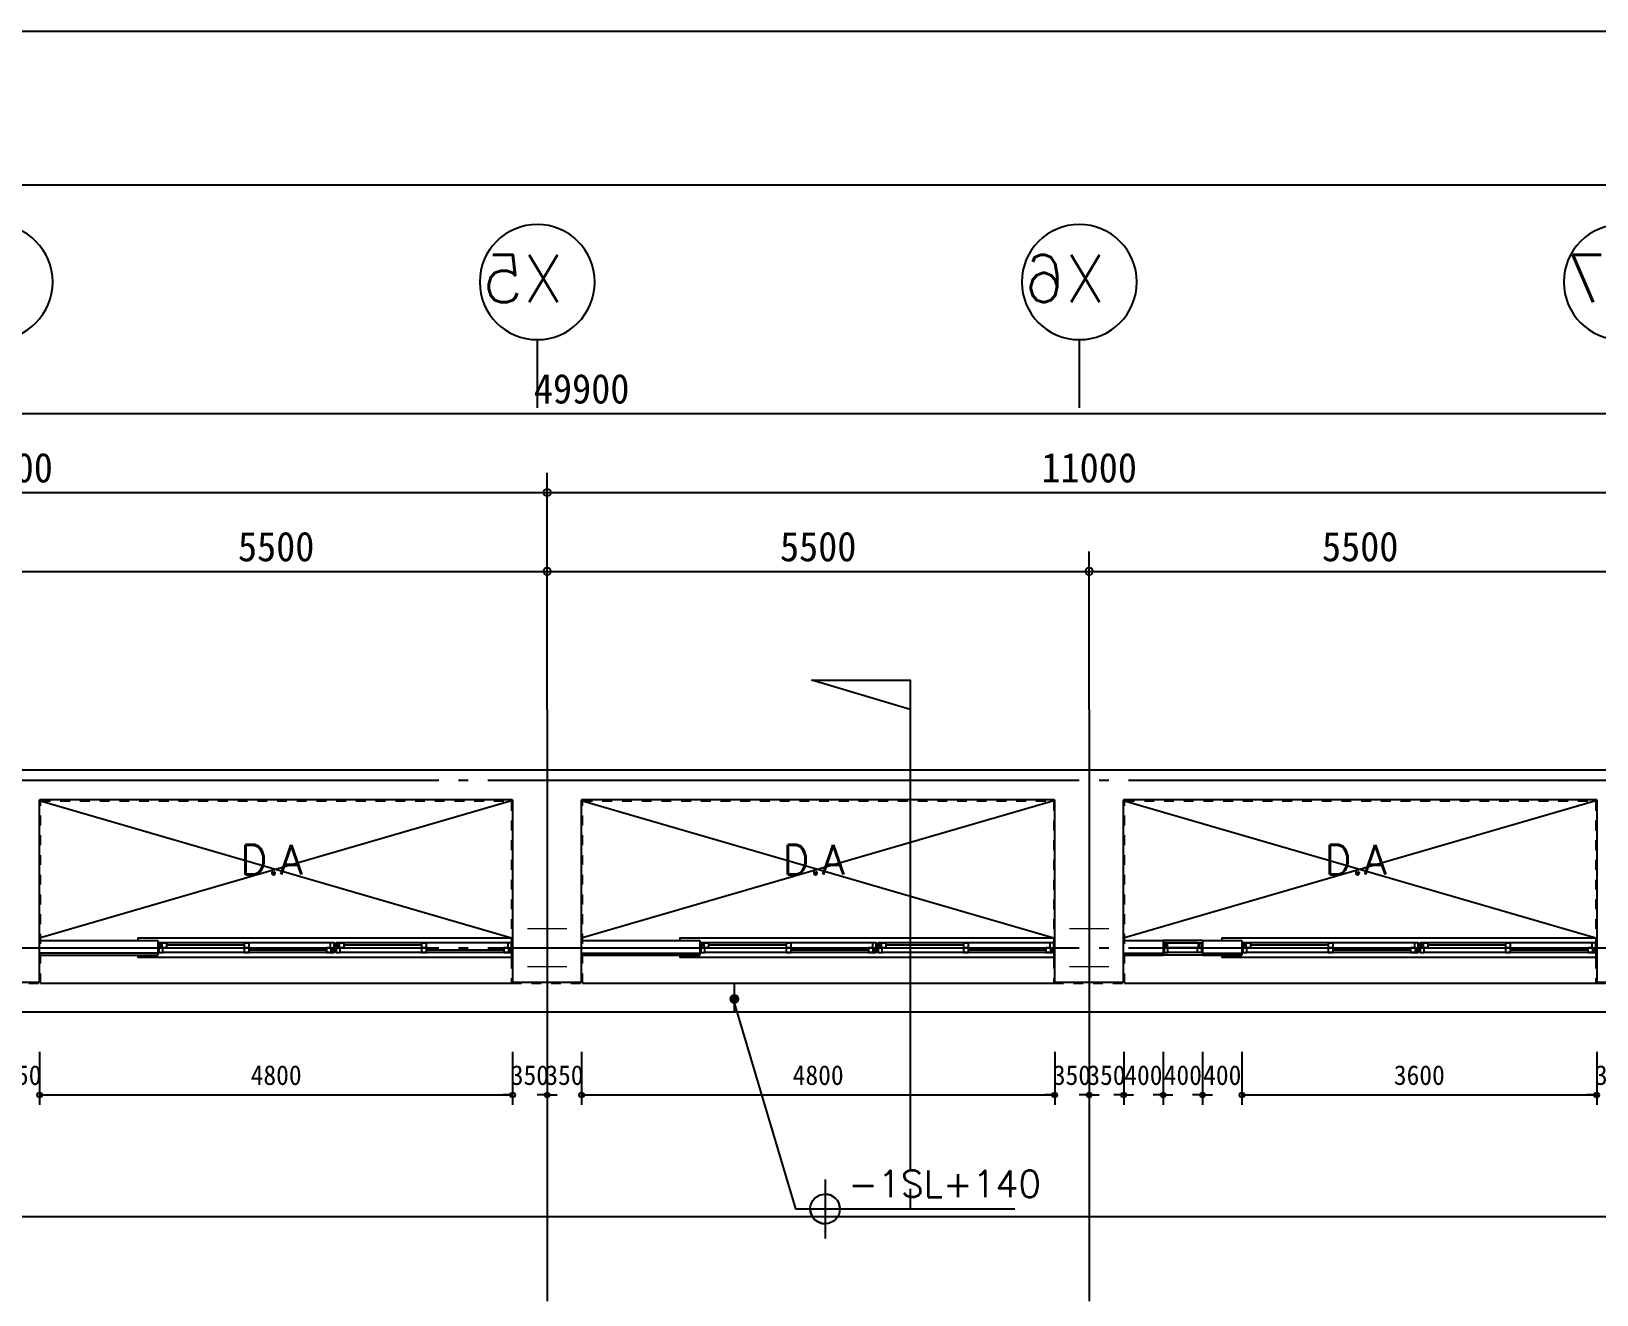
# Model space of a CAD drawing. Extents: x 0 to 81639, y 0 to 58722.
# Drawn here: x 31314 to 47198, y 45910 to 58722 of the extents above; entities that cross this region are included whole.
import ezdxf
from ezdxf.enums import TextEntityAlignment as Align

# ---------------------------------------------------------------- set-up
doc = ezdxf.new("R2010")
doc.units = 0
doc.header["$LTSCALE"] = 100
doc.linetypes.add('CENTER', pattern=[65, 60, -2, 1, -2])
doc.linetypes.add('HIDDEN', pattern=[2, 1, -1])
doc.layers.get('0').update_dxf_attribs({"linetype": 'CONTINUOUS'})
doc.layers.get('DEFPOINTS').update_dxf_attribs({"linetype": 'CONTINUOUS'})
for name, color, linetype in [('9', 9, 'CONTINUOUS'), ('COL6', 3, 'CONTINUOUS'), ('COL7', 3, 'CONTINUOUS'), ('DW', 4, 'CONTINUOUS'), ('ELE', 7, 'CONTINUOUS'), ('F', 7, 'CONTINUOUS'), ('FIN', 5, 'CONTINUOUS'), ('FOR', 4, 'CONTINUOUS'), ('HAT', 5, 'CONTINUOUS'), ('RXBLWL', 3, 'CONTINUOUS'), ('RXCEN', 10, 'CENTER'), ('RXDIM', 7, 'CONTINUOUS'), ('RXLEADER', 7, 'CONTINUOUS'), ('RXSYMBOL', 7, 'CONTINUOUS'), ('STAIR', 3, 'CONTINUOUS'), ('TEXT', 7, 'CONTINUOUS'), ('WINDOW', 7, 'CONTINUOUS'), ('WS', 2, 'CONTINUOUS')]:
    doc.layers.add(name, color=color, linetype=linetype)
doc.styles.add('SHB', font='simple', dxfattribs={"bigfont": 'KORbox'})
doc.styles.add('SIM', font='simple', dxfattribs={"bigfont": 'KORsimple'})
doc.styles.get("Standard").update_dxf_attribs({"font": 'DotumChe.ttf'})
doc.dimstyles.get("Standard").update_dxf_attribs({"dimscale": 100, "dimtxt": 2, "dimasz": 1, "dimexe": 1, "dimexo": 1, "dimgap": 1, "dimtad": 1, "dimdec": 0, "dimdsep": 46, "dimtxsty": 'Standard', "dimblk": 'SMALL', "dimcen": 0, "dimclrd": 256, "dimclre": 256, "dimclrt": 256, "dimadec": 0, "dimazin": 0, "dimtfac": 1, "dimtdec": 0, "dimtix": 1, "dimtofl": 0, "dimtmove": 0, "dimatfit": 0, "dimfxl": 0, "dimtolj": 1, "dimtzin": 0, "dimarcsym": 0})
doc.dimstyles.new('WDIM', dxfattribs={"dimscale": 100, "dimtxt": 3, "dimasz": 1.5, "dimexe": 2, "dimexo": 0, "dimgap": 1, "dimtad": 1, "dimdec": 0, "dimdsep": 46, "dimtxsty": 'Standard', "dimblk": 'SMALL', "dimcen": 0, "dimclrd": 256, "dimclre": 256, "dimclrt": 256, "dimadec": 0, "dimazin": 0, "dimtfac": 1, "dimtdec": 0, "dimtix": 1, "dimtofl": 0, "dimtmove": 0, "dimatfit": 0, "dimfxl": 0, "dimtolj": 1, "dimtzin": 0, "dimarcsym": 0})

# ---------------------------------------------------------------- blocks, each defined once
blk = doc.blocks.new('_Small')
at = {"color": 0, "linetype": 'ByBlock', "lineweight": -2}
blk.add_circle((0, 0), 0.25, dxfattribs=at)
blk = doc.blocks.new('*D5')
at = {"layer": 'DEFPOINTS', "color": 0, "linetype": 'Continuous'}
for p in [(61848, 54845), (11948, 51845), (61848, 51845)]:
    blk.add_point(p, dxfattribs=at)
at = {"layer": 'RXDIM', "linetype": 'Continuous', "lineweight": -2}
for p, q in [((11948, 51845), (11948, 55045)), ((61848, 51845), (61848, 55045)), ((11948, 54845), (61848, 54845))]:
    blk.add_line(p, q, dxfattribs=at)
at = {"layer": 'RXDIM', "linetype": 'Continuous', "lineweight": -2, "xscale": 150, "yscale": 150, "zscale": 150, "rotation": 180}
blk.add_blockref('_Small', (11948, 54845), dxfattribs=at)
at = {"layer": 'RXDIM', "linetype": 'Continuous', "lineweight": -2, "xscale": 150, "yscale": 150, "zscale": 150}
blk.add_blockref('_Small', (61848, 54845), dxfattribs=at)
at = {"layer": 'RXDIM', "linetype": 'Continuous', "insert": (36898, 55095), "char_height": 300, "attachment_point": 5}
blk.add_mtext('\\A1;49900', dxfattribs=at)
blk = doc.blocks.new('*D9')
at = {"layer": 'DEFPOINTS', "color": 0, "linetype": 'Continuous'}
for p in [(47548, 53245), (42048, 51845), (47548, 51845)]:
    blk.add_point(p, dxfattribs=at)
at = {"layer": 'RXDIM', "linetype": 'Continuous', "lineweight": -2}
for p, q in [((42048, 51845), (42048, 53445)), ((47548, 51845), (47548, 53445)), ((42048, 53245), (47548, 53245))]:
    blk.add_line(p, q, dxfattribs=at)
at = {"layer": 'RXDIM', "linetype": 'Continuous', "lineweight": -2, "xscale": 150, "yscale": 150, "zscale": 150, "rotation": 180}
blk.add_blockref('_Small', (42048, 53245), dxfattribs=at)
at = {"layer": 'RXDIM', "linetype": 'Continuous', "lineweight": -2, "xscale": 150, "yscale": 150, "zscale": 150}
blk.add_blockref('_Small', (47548, 53245), dxfattribs=at)
at = {"layer": 'RXDIM', "linetype": 'Continuous', "insert": (44798, 53495), "char_height": 300, "attachment_point": 5}
blk.add_mtext('\\A1;5500', dxfattribs=at)
blk = doc.blocks.new('*D10')
at = {"layer": 'DEFPOINTS', "color": 0, "linetype": 'Continuous'}
for p in [(47548, 54045), (36548, 51845), (47548, 51845)]:
    blk.add_point(p, dxfattribs=at)
at = {"layer": 'RXDIM', "linetype": 'Continuous', "lineweight": -2}
for p, q in [((36548, 51845), (36548, 54245)), ((47548, 51845), (47548, 54245)), ((36548, 54045), (47548, 54045))]:
    blk.add_line(p, q, dxfattribs=at)
at = {"layer": 'RXDIM', "linetype": 'Continuous', "lineweight": -2, "xscale": 150, "yscale": 150, "zscale": 150, "rotation": 180}
blk.add_blockref('_Small', (36548, 54045), dxfattribs=at)
at = {"layer": 'RXDIM', "linetype": 'Continuous', "lineweight": -2, "xscale": 150, "yscale": 150, "zscale": 150}
blk.add_blockref('_Small', (47548, 54045), dxfattribs=at)
at = {"layer": 'RXDIM', "linetype": 'Continuous', "insert": (42048, 54295), "char_height": 300, "attachment_point": 5}
blk.add_mtext('\\A1;11000', dxfattribs=at)
blk = doc.blocks.new('*D12')
at = {"layer": 'DEFPOINTS', "color": 0, "linetype": 'Continuous'}
for p in [(47198, 48473), (47548, 48473), (47548, 47935)]:
    blk.add_point(p, dxfattribs=at)
at = {"layer": 'RXDIM', "linetype": 'Continuous', "lineweight": -2}
for p, q in [((47198, 48373), (47198, 47835)), ((47548, 48373), (47548, 47835)), ((47198, 47935), (47098, 47935)), ((47548, 47935), (47648, 47935))]:
    blk.add_line(p, q, dxfattribs=at)
at = {"layer": 'RXDIM', "linetype": 'Continuous', "lineweight": -2, "xscale": 100, "yscale": 100, "zscale": 100}
blk.add_blockref('_Small', (47198, 47935), dxfattribs=at)
at = {"layer": 'RXDIM', "linetype": 'Continuous', "lineweight": -2, "xscale": 100, "yscale": 100, "zscale": 100, "rotation": 180}
blk.add_blockref('_Small', (47548, 47935), dxfattribs=at)
at = {"layer": 'RXDIM', "linetype": 'Continuous', "insert": (47373, 48135), "char_height": 200, "attachment_point": 5}
blk.add_mtext('\\A1;350', dxfattribs=at)
blk = doc.blocks.new('*D64')
at = {"layer": 'DEFPOINTS', "color": 0, "linetype": 'Continuous'}
for p in [(36548, 48473), (36898, 48473), (36898, 47935)]:
    blk.add_point(p, dxfattribs=at)
at = {"layer": 'RXDIM', "linetype": 'Continuous', "lineweight": -2}
for p, q in [((36548, 48373), (36548, 47835)), ((36898, 48373), (36898, 47835)), ((36548, 47935), (36448, 47935)), ((36898, 47935), (36998, 47935))]:
    blk.add_line(p, q, dxfattribs=at)
at = {"layer": 'RXDIM', "linetype": 'Continuous', "lineweight": -2, "xscale": 100, "yscale": 100, "zscale": 100}
blk.add_blockref('_Small', (36548, 47935), dxfattribs=at)
at = {"layer": 'RXDIM', "linetype": 'Continuous', "lineweight": -2, "xscale": 100, "yscale": 100, "zscale": 100, "rotation": 180}
blk.add_blockref('_Small', (36898, 47935), dxfattribs=at)
at = {"layer": 'RXDIM', "linetype": 'Continuous', "insert": (36723, 48135), "char_height": 200, "attachment_point": 5}
blk.add_mtext('\\A1;350', dxfattribs=at)
blk = doc.blocks.new('*D65')
at = {"layer": 'DEFPOINTS', "color": 0, "linetype": 'Continuous'}
for p in [(31398, 48473), (36198, 48473), (36198, 47935)]:
    blk.add_point(p, dxfattribs=at)
at = {"layer": 'RXDIM', "linetype": 'Continuous', "lineweight": -2}
for p, q in [((31398, 48373), (31398, 47835)), ((36198, 48373), (36198, 47835)), ((31398, 47935), (36198, 47935))]:
    blk.add_line(p, q, dxfattribs=at)
at = {"layer": 'RXDIM', "linetype": 'Continuous', "lineweight": -2, "xscale": 100, "yscale": 100, "zscale": 100, "rotation": 180}
blk.add_blockref('_Small', (31398, 47935), dxfattribs=at)
at = {"layer": 'RXDIM', "linetype": 'Continuous', "lineweight": -2, "xscale": 100, "yscale": 100, "zscale": 100}
blk.add_blockref('_Small', (36198, 47935), dxfattribs=at)
at = {"layer": 'RXDIM', "linetype": 'Continuous', "insert": (33798, 48135), "char_height": 200, "attachment_point": 5}
blk.add_mtext('\\A1;4800', dxfattribs=at)
blk = doc.blocks.new('*D67')
at = {"layer": 'DEFPOINTS', "color": 0, "linetype": 'Continuous'}
for p in [(31048, 48473), (31398, 48473), (31398, 47935)]:
    blk.add_point(p, dxfattribs=at)
at = {"layer": 'RXDIM', "linetype": 'Continuous', "lineweight": -2}
for p, q in [((31048, 48373), (31048, 47835)), ((31398, 48373), (31398, 47835)), ((31048, 47935), (30948, 47935)), ((31398, 47935), (31498, 47935))]:
    blk.add_line(p, q, dxfattribs=at)
at = {"layer": 'RXDIM', "linetype": 'Continuous', "lineweight": -2, "xscale": 100, "yscale": 100, "zscale": 100}
blk.add_blockref('_Small', (31048, 47935), dxfattribs=at)
at = {"layer": 'RXDIM', "linetype": 'Continuous', "lineweight": -2, "xscale": 100, "yscale": 100, "zscale": 100, "rotation": 180}
blk.add_blockref('_Small', (31398, 47935), dxfattribs=at)
at = {"layer": 'RXDIM', "linetype": 'Continuous', "insert": (31223, 48135), "char_height": 200, "attachment_point": 5}
blk.add_mtext('\\A1;350', dxfattribs=at)
blk = doc.blocks.new('*D78')
at = {"layer": 'DEFPOINTS', "color": 0, "linetype": 'Continuous'}
for p in [(36198, 48473), (36548, 48473), (36548, 47935)]:
    blk.add_point(p, dxfattribs=at)
at = {"layer": 'RXDIM', "linetype": 'Continuous', "lineweight": -2}
for p, q in [((36198, 48373), (36198, 47835)), ((36548, 48373), (36548, 47835)), ((36198, 47935), (36098, 47935)), ((36548, 47935), (36648, 47935))]:
    blk.add_line(p, q, dxfattribs=at)
at = {"layer": 'RXDIM', "linetype": 'Continuous', "lineweight": -2, "xscale": 100, "yscale": 100, "zscale": 100}
blk.add_blockref('_Small', (36198, 47935), dxfattribs=at)
at = {"layer": 'RXDIM', "linetype": 'Continuous', "lineweight": -2, "xscale": 100, "yscale": 100, "zscale": 100, "rotation": 180}
blk.add_blockref('_Small', (36548, 47935), dxfattribs=at)
at = {"layer": 'RXDIM', "linetype": 'Continuous', "insert": (36373, 48135), "char_height": 200, "attachment_point": 5}
blk.add_mtext('\\A1;350', dxfattribs=at)
blk = doc.blocks.new('*D83')
at = {"layer": 'DEFPOINTS', "color": 0, "linetype": 'Continuous'}
for p in [(42048, 48473), (42398, 48473), (42398, 47935)]:
    blk.add_point(p, dxfattribs=at)
at = {"layer": 'RXDIM', "linetype": 'Continuous', "lineweight": -2}
for p, q in [((42048, 48373), (42048, 47835)), ((42398, 48373), (42398, 47835)), ((42048, 47935), (41948, 47935)), ((42398, 47935), (42498, 47935))]:
    blk.add_line(p, q, dxfattribs=at)
at = {"layer": 'RXDIM', "linetype": 'Continuous', "lineweight": -2, "xscale": 100, "yscale": 100, "zscale": 100}
blk.add_blockref('_Small', (42048, 47935), dxfattribs=at)
at = {"layer": 'RXDIM', "linetype": 'Continuous', "lineweight": -2, "xscale": 100, "yscale": 100, "zscale": 100, "rotation": 180}
blk.add_blockref('_Small', (42398, 47935), dxfattribs=at)
at = {"layer": 'RXDIM', "linetype": 'Continuous', "insert": (42223, 48135), "char_height": 200, "attachment_point": 5}
blk.add_mtext('\\A1;350', dxfattribs=at)
blk = doc.blocks.new('*D84')
at = {"layer": 'DEFPOINTS', "color": 0, "linetype": 'Continuous'}
for p in [(41698, 48473), (42048, 48473), (42048, 47935)]:
    blk.add_point(p, dxfattribs=at)
at = {"layer": 'RXDIM', "linetype": 'Continuous', "lineweight": -2}
for p, q in [((41698, 48373), (41698, 47835)), ((42048, 48373), (42048, 47835)), ((41698, 47935), (41598, 47935)), ((42048, 47935), (42148, 47935))]:
    blk.add_line(p, q, dxfattribs=at)
at = {"layer": 'RXDIM', "linetype": 'Continuous', "lineweight": -2, "xscale": 100, "yscale": 100, "zscale": 100}
blk.add_blockref('_Small', (41698, 47935), dxfattribs=at)
at = {"layer": 'RXDIM', "linetype": 'Continuous', "lineweight": -2, "xscale": 100, "yscale": 100, "zscale": 100, "rotation": 180}
blk.add_blockref('_Small', (42048, 47935), dxfattribs=at)
at = {"layer": 'RXDIM', "linetype": 'Continuous', "insert": (41873, 48135), "char_height": 200, "attachment_point": 5}
blk.add_mtext('\\A1;350', dxfattribs=at)
blk = doc.blocks.new('*D87')
at = {"layer": 'DEFPOINTS', "color": 0, "linetype": 'Continuous'}
for p in [(36898, 48473), (41698, 48473), (41698, 47935)]:
    blk.add_point(p, dxfattribs=at)
at = {"layer": 'RXDIM', "linetype": 'Continuous', "lineweight": -2}
for p, q in [((36898, 48373), (36898, 47835)), ((41698, 48373), (41698, 47835)), ((36898, 47935), (41698, 47935))]:
    blk.add_line(p, q, dxfattribs=at)
at = {"layer": 'RXDIM', "linetype": 'Continuous', "lineweight": -2, "xscale": 100, "yscale": 100, "zscale": 100, "rotation": 180}
blk.add_blockref('_Small', (36898, 47935), dxfattribs=at)
at = {"layer": 'RXDIM', "linetype": 'Continuous', "lineweight": -2, "xscale": 100, "yscale": 100, "zscale": 100}
blk.add_blockref('_Small', (41698, 47935), dxfattribs=at)
at = {"layer": 'RXDIM', "linetype": 'Continuous', "insert": (39298, 48135), "char_height": 200, "attachment_point": 5}
blk.add_mtext('\\A1;4800', dxfattribs=at)
blk = doc.blocks.new('*D92')
at = {"layer": 'DEFPOINTS', "color": 0, "linetype": 'Continuous'}
for p in [(43598, 48473), (47198, 48473), (47198, 47935)]:
    blk.add_point(p, dxfattribs=at)
at = {"layer": 'RXDIM', "linetype": 'Continuous', "lineweight": -2}
for p, q in [((43598, 48373), (43598, 47835)), ((47198, 48373), (47198, 47835)), ((43598, 47935), (47198, 47935))]:
    blk.add_line(p, q, dxfattribs=at)
at = {"layer": 'RXDIM', "linetype": 'Continuous', "lineweight": -2, "xscale": 100, "yscale": 100, "zscale": 100, "rotation": 180}
blk.add_blockref('_Small', (43598, 47935), dxfattribs=at)
at = {"layer": 'RXDIM', "linetype": 'Continuous', "lineweight": -2, "xscale": 100, "yscale": 100, "zscale": 100}
blk.add_blockref('_Small', (47198, 47935), dxfattribs=at)
at = {"layer": 'RXDIM', "linetype": 'Continuous', "insert": (45398, 48135), "char_height": 200, "attachment_point": 5}
blk.add_mtext('\\A1;3600', dxfattribs=at)
blk = doc.blocks.new('*D93')
at = {"layer": 'DEFPOINTS', "color": 0, "linetype": 'Continuous'}
for p in [(43198, 48473), (43598, 48473), (43598, 47935)]:
    blk.add_point(p, dxfattribs=at)
at = {"layer": 'RXDIM', "linetype": 'Continuous', "lineweight": -2}
for p, q in [((43198, 48373), (43198, 47835)), ((43598, 48373), (43598, 47835)), ((43198, 47935), (43098, 47935)), ((43598, 47935), (43698, 47935))]:
    blk.add_line(p, q, dxfattribs=at)
at = {"layer": 'RXDIM', "linetype": 'Continuous', "lineweight": -2, "xscale": 100, "yscale": 100, "zscale": 100}
blk.add_blockref('_Small', (43198, 47935), dxfattribs=at)
at = {"layer": 'RXDIM', "linetype": 'Continuous', "lineweight": -2, "xscale": 100, "yscale": 100, "zscale": 100, "rotation": 180}
blk.add_blockref('_Small', (43598, 47935), dxfattribs=at)
at = {"layer": 'RXDIM', "linetype": 'Continuous', "insert": (43398, 48135), "char_height": 200, "attachment_point": 5}
blk.add_mtext('\\A1;400', dxfattribs=at)
blk = doc.blocks.new('*D94')
at = {"layer": 'DEFPOINTS', "color": 0, "linetype": 'Continuous'}
for p in [(42798, 48473), (43198, 48473), (43198, 47935)]:
    blk.add_point(p, dxfattribs=at)
at = {"layer": 'RXDIM', "linetype": 'Continuous', "lineweight": -2}
for p, q in [((42798, 48373), (42798, 47835)), ((43198, 48373), (43198, 47835)), ((42798, 47935), (42698, 47935)), ((43198, 47935), (43298, 47935))]:
    blk.add_line(p, q, dxfattribs=at)
at = {"layer": 'RXDIM', "linetype": 'Continuous', "lineweight": -2, "xscale": 100, "yscale": 100, "zscale": 100}
blk.add_blockref('_Small', (42798, 47935), dxfattribs=at)
at = {"layer": 'RXDIM', "linetype": 'Continuous', "lineweight": -2, "xscale": 100, "yscale": 100, "zscale": 100, "rotation": 180}
blk.add_blockref('_Small', (43198, 47935), dxfattribs=at)
at = {"layer": 'RXDIM', "linetype": 'Continuous', "insert": (42998, 48135), "char_height": 200, "attachment_point": 5}
blk.add_mtext('\\A1;400', dxfattribs=at)
blk = doc.blocks.new('*D95')
at = {"layer": 'DEFPOINTS', "color": 0, "linetype": 'Continuous'}
for p in [(42398, 48473), (42798, 48473), (42798, 47935)]:
    blk.add_point(p, dxfattribs=at)
at = {"layer": 'RXDIM', "linetype": 'Continuous', "lineweight": -2}
for p, q in [((42398, 48373), (42398, 47835)), ((42798, 48373), (42798, 47835)), ((42398, 47935), (42298, 47935)), ((42798, 47935), (42898, 47935))]:
    blk.add_line(p, q, dxfattribs=at)
at = {"layer": 'RXDIM', "linetype": 'Continuous', "lineweight": -2, "xscale": 100, "yscale": 100, "zscale": 100}
blk.add_blockref('_Small', (42398, 47935), dxfattribs=at)
at = {"layer": 'RXDIM', "linetype": 'Continuous', "lineweight": -2, "xscale": 100, "yscale": 100, "zscale": 100, "rotation": 180}
blk.add_blockref('_Small', (42798, 47935), dxfattribs=at)
at = {"layer": 'RXDIM', "linetype": 'Continuous', "insert": (42598, 48135), "char_height": 200, "attachment_point": 5}
blk.add_mtext('\\A1;400', dxfattribs=at)
blk = doc.blocks.new('*D96')
at = {"layer": 'DEFPOINTS', "color": 0, "linetype": 'Continuous'}
for p in [(36548, 54045), (25548, 51845), (36548, 51845)]:
    blk.add_point(p, dxfattribs=at)
at = {"layer": 'RXDIM', "linetype": 'Continuous', "lineweight": -2}
for p, q in [((25548, 51845), (25548, 54245)), ((36548, 51845), (36548, 54245)), ((25548, 54045), (36548, 54045))]:
    blk.add_line(p, q, dxfattribs=at)
at = {"layer": 'RXDIM', "linetype": 'Continuous', "lineweight": -2, "xscale": 150, "yscale": 150, "zscale": 150, "rotation": 180}
blk.add_blockref('_Small', (25548, 54045), dxfattribs=at)
at = {"layer": 'RXDIM', "linetype": 'Continuous', "lineweight": -2, "xscale": 150, "yscale": 150, "zscale": 150}
blk.add_blockref('_Small', (36548, 54045), dxfattribs=at)
at = {"layer": 'RXDIM', "linetype": 'Continuous', "insert": (31048, 54295), "char_height": 300, "attachment_point": 5}
blk.add_mtext('\\A1;11000', dxfattribs=at)
blk = doc.blocks.new('*D104')
at = {"layer": 'DEFPOINTS', "color": 0, "linetype": 'Continuous'}
for p in [(36548, 53245), (31048, 51845), (36548, 51845)]:
    blk.add_point(p, dxfattribs=at)
at = {"layer": 'RXDIM', "linetype": 'Continuous', "lineweight": -2}
for p, q in [((31048, 51845), (31048, 53445)), ((36548, 51845), (36548, 53445)), ((31048, 53245), (36548, 53245))]:
    blk.add_line(p, q, dxfattribs=at)
at = {"layer": 'RXDIM', "linetype": 'Continuous', "lineweight": -2, "xscale": 150, "yscale": 150, "zscale": 150, "rotation": 180}
blk.add_blockref('_Small', (31048, 53245), dxfattribs=at)
at = {"layer": 'RXDIM', "linetype": 'Continuous', "lineweight": -2, "xscale": 150, "yscale": 150, "zscale": 150}
blk.add_blockref('_Small', (36548, 53245), dxfattribs=at)
at = {"layer": 'RXDIM', "linetype": 'Continuous', "insert": (33798, 53495), "char_height": 300, "attachment_point": 5}
blk.add_mtext('\\A1;5500', dxfattribs=at)
blk = doc.blocks.new('*D105')
at = {"layer": 'DEFPOINTS', "color": 0, "linetype": 'Continuous'}
for p in [(42048, 53245), (36548, 51845), (42048, 51845)]:
    blk.add_point(p, dxfattribs=at)
at = {"layer": 'RXDIM', "linetype": 'Continuous', "lineweight": -2}
for p, q in [((36548, 51845), (36548, 53445)), ((42048, 51845), (42048, 53445)), ((36548, 53245), (42048, 53245))]:
    blk.add_line(p, q, dxfattribs=at)
at = {"layer": 'RXDIM', "linetype": 'Continuous', "lineweight": -2, "xscale": 150, "yscale": 150, "zscale": 150, "rotation": 180}
blk.add_blockref('_Small', (36548, 53245), dxfattribs=at)
at = {"layer": 'RXDIM', "linetype": 'Continuous', "lineweight": -2, "xscale": 150, "yscale": 150, "zscale": 150}
blk.add_blockref('_Small', (42048, 53245), dxfattribs=at)
at = {"layer": 'RXDIM', "linetype": 'Continuous', "insert": (39298, 53495), "char_height": 300, "attachment_point": 5}
blk.add_mtext('\\A1;5500', dxfattribs=at)
blk = doc.blocks.new('02')
at = {"layer": 'TEXT'}
for p, q in [((19800, 3893), (19800, 3200)), ((25300, 3893), (25300, 3200))]:
    blk.add_line(p, q, dxfattribs=at)
for centre in [(14300, 4477), (19800, 4477), (25300, 4477), (30800, 4477)]:
    blk.add_circle(centre, 584, dxfattribs=at)
at = {"layer": 'TEXT', "style": 'SHB'}
for s, p in [('X7', (14032, 4272)), ('X6', (19532, 4272)), ('X5', (25032, 4272))]:
    blk.add_text(s, height=480, dxfattribs=at).set_placement(p)
blk = doc.blocks.new('미래2')
at = {"layer": '9', "color": 9}
blk.add_line((3, 293.61), (411.193, 293.61), dxfattribs=at)
at = {"layer": 'WS'}
blk.add_lwpolyline([(404.101, 25.352), (404.101, 285.802), (22.161, 285.802), (22.161, 25.352)], close=True, dxfattribs=at)

msp = doc.modelspace()

# ---------------------------------------------------------------- linework, layer by layer
at = {"layer": 'COL6'}
for points in [[(36347.7, 49621.1, 14, 14, 0), (36747.7, 49621.1, 14, 14, 0)], [(36547.7, 49614.1, 14, 14, 0), (36547.7, 49242.1, 14, 14, 0)], [(41847.7, 49621.1, 14, 14, 0), (42247.7, 49621.1, 14, 14, 0)], [(42047.7, 49614.1, 14, 14, 0), (42047.7, 49242.1, 14, 14, 0)], [(36347.7, 49235.1, 14, 14, 0), (36747.7, 49235.1, 14, 14, 0)], [(41847.7, 49235.1, 14, 14, 0), (42247.7, 49235.1, 14, 14, 0)]]:
    msp.add_lwpolyline(points, format="xyseb", dxfattribs=at)
at = {"layer": 'COL7'}
for p, q in [((50676.1, 51228.1), (25197.7, 51228.1)), ((36197.7, 50928.1), (31397.7, 50928.1)), ((31397.7, 49078.1), (31397.7, 50928.1)), ((36197.7, 50928.1), (36197.7, 49078.1)), ((41697.7, 50928.1), (36897.7, 50928.1)), ((36897.7, 49078.1), (36897.7, 50928.1)), ((41697.7, 50928.1), (41697.7, 49078.1)), ((47197.7, 50928.1), (42397.7, 50928.1)), ((42397.7, 49078.1), (42397.7, 50928.1)), ((47197.7, 50928.1), (47197.7, 49078.1)), ((30697.7, 49078.1), (31397.7, 49078.1)), ((36197.7, 49078.1), (36897.7, 49078.1)), ((41697.7, 49078.1), (42397.7, 49078.1)), ((47197.7, 49078.1), (47897.7, 49078.1))]:
    msp.add_line(p, q, dxfattribs=at)
at = {"layer": 'DW', "linetype": 'Continuous'}
msp.add_line((31397.7, 49503.1), (32597.7, 49503.1), dxfattribs=at)
at = {"layer": 'ELE', "color": 4}
for p, q in [((31407.7, 49068.1), (36187.7, 49068.1)), ((36907.7, 49068.1), (41687.7, 49068.1)), ((42407.7, 49068.1), (47187.7, 49068.1))]:
    msp.add_line(p, q, dxfattribs=at)
for points in [[(32397.7, 49503.1), (32397.7, 49528.1), (36187.7, 49528.1), (36187.7, 49328.1), (32397.7, 49328.1), (32397.7, 49353.1)], [(37897.7, 49503.1), (37897.7, 49528.1), (41687.7, 49528.1), (41687.7, 49328.1), (37897.7, 49328.1), (37897.7, 49353.1)], [(43397.7, 49503.1), (43397.7, 49528.1), (47187.7, 49528.1), (47187.7, 49328.1), (43397.7, 49328.1), (43397.7, 49353.1)]]:
    msp.add_lwpolyline(points, dxfattribs=at)
at = {"layer": 'ELE', "color": 4, "linetype": 'Continuous'}
msp.add_lwpolyline([(19897.7, 48778.1), (56997.7, 48778.1)], dxfattribs=at)
at = {"layer": 'F', "color": 9}
for p, q in [((38447.7, 48778.1), (38447.7, 49068.1)), ((17997.7, 46704), (58897.7, 46704))]:
    msp.add_line(p, q, dxfattribs=at)
at = {"layer": 'FIN', "color": 7, "linetype": 'HIDDEN'}
msp.add_lwpolyline([(18307.7, 40788.1), (18307.7, 49068.1), (18707.7, 49068.1), (18707.7, 49468.1), (25187.7, 49468.1), (25187.7, 49068.1), (25907.7, 49068.1), (25907.7, 50918.1), (30687.7, 50918.1), (30687.7, 49068.1), (31407.7, 49068.1), (31407.7, 50918.1), (36187.7, 50918.1), (36187.7, 49068.1), (36907.7, 49068.1), (36907.7, 50918.1), (41687.7, 50918.1), (41687.7, 49068.1), (42407.7, 49068.1), (42407.7, 50918.1), (47187.7, 50918.1), (47187.7, 49068.1), (47907.7, 49068.1)], dxfattribs=at)
at = {"layer": 'HAT', "color": 9}
for p, q in [((34397.7, 49378.1), (34397.7, 49478.1)), ((36197.7, 49378.1), (36197.7, 49478.1)), ((39897.7, 49378.1), (39897.7, 49478.1)), ((41697.7, 49378.1), (41697.7, 49478.1)), ((45397.7, 49378.1), (45397.7, 49478.1)), ((47197.7, 49378.1), (47197.7, 49478.1))]:
    msp.add_line(p, q, dxfattribs=at)
at = {"layer": 'RXBLWL', "color": 7}
for p, q in [((32597.7, 49503.1), (32597.7, 49353.1)), ((38097.7, 49503.1), (38097.7, 49353.1)), ((42797.7, 49503.1), (42797.7, 49353.1)), ((43197.7, 49503.1), (43197.7, 49353.1)), ((43597.7, 49503.1), (43597.7, 49353.1))]:
    msp.add_line(p, q, dxfattribs=at)
at = {"layer": 'RXBLWL', "color": 7, "linetype": 'Continuous'}
for p, q in [((31397.7, 49353.1), (32597.7, 49353.1)), ((36897.7, 49353.1), (38097.7, 49353.1)), ((42397.7, 49353.1), (42797.7, 49353.1)), ((43197.7, 49353.1), (43597.7, 49353.1))]:
    msp.add_line(p, q, dxfattribs=at)
at = {"layer": 'RXCEN'}
for p, q in [((36547.7, 51845.3), (36547.7, 26800.2)), ((42047.7, 51845.3), (42047.7, 26800.2)), ((9947.7, 51128.1), (64447.7, 51128.1)), ((36187.7, 50918.1), (31407.7, 49528.1)), ((31407.7, 50918.1), (36187.7, 49528.1)), ((41687.7, 50918.1), (36907.7, 49528.1)), ((36907.7, 50918.1), (41687.7, 49528.1)), ((47187.7, 50918.1), (42407.7, 49528.1)), ((42407.7, 50918.1), (47187.7, 49528.1)), ((9947.7, 49428.1), (64447.7, 49428.1))]:
    msp.add_line(p, q, dxfattribs=at)
at = {"layer": 'RXLEADER'}
msp.add_lwpolyline([(38422.4, 48908.5, 49.5, 49.5, 1), (38472.9, 48908.5, 49.5, 49.5, 1)], format="xyseb", close=True, dxfattribs=at)
at = {"layer": 'RXSYMBOL'}
msp.add_line((39071.6, 46781.5), (38439.9, 48903.2), dxfattribs=at)
at = {"layer": 'TEXT'}
for points in [[(40232.5, 51842.8), (39232.5, 52142.8), (40232.5, 52142.8), (40232.5, 47182.3)], [(39368.2, 47079.1), (39368.2, 46479.1)], [(40232.5, 46982.3), (40232.5, 46782.3)], [(39068.2, 46779.1), (41294.4, 46779.1)]]:
    msp.add_lwpolyline(points, dxfattribs=at)
msp.add_circle((39368.2, 46779.1), 150, dxfattribs=at)
for start, end in [(0, 90), (180, 270)]:
    msp.add_arc((39368.2, 46779.1), 150, start, end, dxfattribs=at)
at = {"layer": 'WINDOW', "color": 4, "linetype": 'Continuous'}
for p, q in [((34347.7, 49478.1), (32647.7, 49478.1)), ((36147.7, 49478.1), (34447.7, 49478.1)), ((36897.7, 49503.1), (38097.7, 49503.1)), ((39847.7, 49478.1), (38147.7, 49478.1)), ((41647.7, 49478.1), (39947.7, 49478.1)), ((42397.7, 49503.1), (42797.7, 49503.1)), ((43197.7, 49503.1), (42797.7, 49503.1)), ((43147.7, 49478.1), (42847.7, 49478.1)), ((43197.7, 49503.1), (43597.7, 49503.1)), ((45347.7, 49478.1), (43647.7, 49478.1)), ((47147.7, 49478.1), (45447.7, 49478.1)), ((34347.7, 49378.1), (32647.7, 49378.1)), ((36147.7, 49378.1), (34447.7, 49378.1)), ((39847.7, 49378.1), (38147.7, 49378.1)), ((41647.7, 49378.1), (39947.7, 49378.1)), ((43197.7, 49353.1), (42797.7, 49353.1)), ((43147.7, 49378.1), (42847.7, 49378.1)), ((45347.7, 49378.1), (43647.7, 49378.1)), ((47147.7, 49378.1), (45447.7, 49378.1))]:
    msp.add_line(p, q, dxfattribs=at)
at = {"layer": 'WINDOW', "color": 7, "linetype": 'Continuous'}
for p, q in [((33472.7, 49453.1), (32687.7, 49453.1)), ((34307.7, 49403.1), (33522.7, 49403.1)), ((35272.7, 49453.1), (34487.7, 49453.1)), ((36107.7, 49403.1), (35322.7, 49403.1)), ((38972.7, 49453.1), (38187.7, 49453.1)), ((39807.7, 49403.1), (39022.7, 49403.1)), ((40772.7, 49453.1), (39987.7, 49453.1)), ((41607.7, 49403.1), (40822.7, 49403.1)), ((44472.7, 49453.1), (43687.7, 49453.1)), ((45307.7, 49403.1), (44522.7, 49403.1)), ((46272.7, 49453.1), (45487.7, 49453.1)), ((47107.7, 49403.1), (46322.7, 49403.1))]:
    msp.add_line(p, q, dxfattribs=at)
at = {"layer": 'WINDOW', "color": 6, "linetype": 'Continuous'}
for p, q in [((32597.7, 49373.1), (31397.7, 49373.1)), ((36897.7, 49373.1), (38097.7, 49373.1)), ((42397.7, 49373.1), (42797.7, 49373.1)), ((43197.7, 49373.1), (43597.7, 49373.1))]:
    msp.add_line(p, q, dxfattribs=at)
at = {"layer": 'WINDOW', "color": 2, "linetype": 'Continuous'}
for points in [[(32647.7, 49478.1), (32607.7, 49478.1), (32607.7, 49378.1), (32647.7, 49378.1), (32647.7, 49428.1), (32627.7, 49428.1), (32627.7, 49478.1)], [(34347.7, 49378.1), (34387.7, 49378.1), (34387.7, 49478.1), (34347.7, 49478.1), (34347.7, 49428.1), (34367.7, 49428.1), (34367.7, 49378.1)], [(34447.7, 49478.1), (34407.7, 49478.1), (34407.7, 49378.1), (34447.7, 49378.1), (34447.7, 49428.1), (34427.7, 49428.1), (34427.7, 49478.1)], [(36147.7, 49378.1), (36187.7, 49378.1), (36187.7, 49478.1), (36147.7, 49478.1), (36147.7, 49428.1), (36167.7, 49428.1), (36167.7, 49378.1)], [(38147.7, 49478.1), (38107.7, 49478.1), (38107.7, 49378.1), (38147.7, 49378.1), (38147.7, 49428.1), (38127.7, 49428.1), (38127.7, 49478.1)], [(39847.7, 49378.1), (39887.7, 49378.1), (39887.7, 49478.1), (39847.7, 49478.1), (39847.7, 49428.1), (39867.7, 49428.1), (39867.7, 49378.1)], [(39947.7, 49478.1), (39907.7, 49478.1), (39907.7, 49378.1), (39947.7, 49378.1), (39947.7, 49428.1), (39927.7, 49428.1), (39927.7, 49478.1)], [(41647.7, 49378.1), (41687.7, 49378.1), (41687.7, 49478.1), (41647.7, 49478.1), (41647.7, 49428.1), (41667.7, 49428.1), (41667.7, 49378.1)], [(42847.7, 49478.1), (42807.7, 49478.1), (42807.7, 49378.1), (42847.7, 49378.1), (42847.7, 49428.1), (42827.7, 49428.1), (42827.7, 49478.1)], [(43147.7, 49478.1), (43187.7, 49478.1), (43187.7, 49378.1), (43147.7, 49378.1), (43147.7, 49428.1), (43167.7, 49428.1), (43167.7, 49478.1)], [(43647.7, 49478.1), (43607.7, 49478.1), (43607.7, 49378.1), (43647.7, 49378.1), (43647.7, 49428.1), (43627.7, 49428.1), (43627.7, 49478.1)], [(45347.7, 49378.1), (45387.7, 49378.1), (45387.7, 49478.1), (45347.7, 49478.1), (45347.7, 49428.1), (45367.7, 49428.1), (45367.7, 49378.1)], [(45447.7, 49478.1), (45407.7, 49478.1), (45407.7, 49378.1), (45447.7, 49378.1), (45447.7, 49428.1), (45427.7, 49428.1), (45427.7, 49478.1)], [(47147.7, 49378.1), (47187.7, 49378.1), (47187.7, 49478.1), (47147.7, 49478.1), (47147.7, 49428.1), (47167.7, 49428.1), (47167.7, 49378.1)]]:
    msp.add_lwpolyline(points, dxfattribs=at)
at = {"layer": 'WINDOW', "color": 6, "linetype": 'Continuous'}
for points in [[(32687.7, 49430.1), (32687.7, 49476.1), (32637.7, 49476.1), (32637.7, 49430.1)], [(33522.7, 49430.1), (33522.7, 49476.1), (33472.7, 49476.1), (33472.7, 49430.1)], [(33522.7, 49380.1), (33522.7, 49426.1), (33472.7, 49426.1), (33472.7, 49380.1)], [(34357.7, 49380.1), (34357.7, 49426.1), (34307.7, 49426.1), (34307.7, 49380.1)], [(34487.7, 49430.1), (34487.7, 49476.1), (34437.7, 49476.1), (34437.7, 49430.1)], [(35322.7, 49430.1), (35322.7, 49476.1), (35272.7, 49476.1), (35272.7, 49430.1)], [(35322.7, 49380.1), (35322.7, 49426.1), (35272.7, 49426.1), (35272.7, 49380.1)], [(36157.7, 49380.1), (36157.7, 49426.1), (36107.7, 49426.1), (36107.7, 49380.1)], [(38187.7, 49430.1), (38187.7, 49476.1), (38137.7, 49476.1), (38137.7, 49430.1)], [(39022.7, 49430.1), (39022.7, 49476.1), (38972.7, 49476.1), (38972.7, 49430.1)], [(39022.7, 49380.1), (39022.7, 49426.1), (38972.7, 49426.1), (38972.7, 49380.1)], [(39857.7, 49380.1), (39857.7, 49426.1), (39807.7, 49426.1), (39807.7, 49380.1)], [(39987.7, 49430.1), (39987.7, 49476.1), (39937.7, 49476.1), (39937.7, 49430.1)], [(40822.7, 49430.1), (40822.7, 49476.1), (40772.7, 49476.1), (40772.7, 49430.1)], [(40822.7, 49380.1), (40822.7, 49426.1), (40772.7, 49426.1), (40772.7, 49380.1)], [(41657.7, 49380.1), (41657.7, 49426.1), (41607.7, 49426.1), (41607.7, 49380.1)], [(43157.7, 49430.1), (43157.7, 49476.1), (42837.7, 49476.1), (42837.7, 49430.1)], [(43687.7, 49430.1), (43687.7, 49476.1), (43637.7, 49476.1), (43637.7, 49430.1)], [(44522.7, 49430.1), (44522.7, 49476.1), (44472.7, 49476.1), (44472.7, 49430.1)], [(44522.7, 49380.1), (44522.7, 49426.1), (44472.7, 49426.1), (44472.7, 49380.1)], [(45357.7, 49380.1), (45357.7, 49426.1), (45307.7, 49426.1), (45307.7, 49380.1)], [(45487.7, 49430.1), (45487.7, 49476.1), (45437.7, 49476.1), (45437.7, 49430.1)], [(46322.7, 49430.1), (46322.7, 49476.1), (46272.7, 49476.1), (46272.7, 49430.1)], [(46322.7, 49380.1), (46322.7, 49426.1), (46272.7, 49426.1), (46272.7, 49380.1)], [(47157.7, 49380.1), (47157.7, 49426.1), (47107.7, 49426.1), (47107.7, 49380.1)]]:
    msp.add_lwpolyline(points, close=True, dxfattribs=at)

# ---------------------------------------------------------------- block references
at = {"layer": 'FOR', "xscale": 200, "yscale": 200}
msp.add_blockref('미래2', (-600, 0), dxfattribs=at)
at = {"layer": 'TEXT', "xscale": -1}
msp.add_blockref('02', (61747.7, 51702.1), dxfattribs=at)

# ---------------------------------------------------------------- texts
at = {"layer": 'STAIR', "color": 2, "style": 'SIM'}
for p in [(33752.2, 50320.3), (39252.2, 50320.3), (44752.2, 50320.3)]:
    msp.add_text('D.A', height=300, dxfattribs=at).set_placement(p, align=Align.MIDDLE_CENTER)
at = {"layer": 'TEXT', "style": 'SHB'}
msp.add_text('-1SL+140', height=270, dxfattribs=at).set_placement((39604.7, 46899.1))

# ---------------------------------------------------------------- dimensions: what is measured, and where the dimension line sits
at = {"layer": 'RXDIM', "color": 4, "linetype": 'Continuous'}
for base, p1, p2, picture, middle in [((61847.7, 54845.3), (11947.7, 51845.3), (61847.7, 51845.3), '*D5', (36897.7, 55095.5)), ((36547.7, 54045.3), (25547.7, 51845.3), (36547.7, 51845.3), '*D96', (31047.7, 54295.5)), ((47547.7, 54045.3), (36547.7, 51845.3), (47547.7, 51845.3), '*D10', (42047.7, 54295.5)), ((36547.7, 53245.3), (31047.7, 51845.3), (36547.7, 51845.3), '*D104', (33797.7, 53495.5)), ((42047.7, 53245.3), (36547.7, 51845.3), (42047.7, 51845.3), '*D105', (39297.7, 53495.5)), ((47547.7, 53245.3), (42047.7, 51845.3), (47547.7, 51845.3), '*D9', (44797.7, 53495.5))]:
    dim = msp.add_linear_dim(base=base, p1=p1, p2=p2, dimstyle='WDIM', dxfattribs=at)
    dim.commit()
    dim.dimension.update_dxf_attribs({"geometry": picture, "text_midpoint": middle})
at = {"layer": 'RXDIM', "linetype": 'Continuous'}
for base, p1, p2, picture, middle in [((31397.7, 47934.9), (31047.7, 48472.7), (31397.7, 48472.7), '*D67', (31222.7, 48135)), ((36197.7, 47934.9), (31397.7, 48472.7), (36197.7, 48472.7), '*D65', (33797.7, 48135)), ((36547.7, 47934.9), (36197.7, 48472.7), (36547.7, 48472.7), '*D78', (36372.7, 48135)), ((36897.7, 47934.9), (36547.7, 48472.7), (36897.7, 48472.7), '*D64', (36722.7, 48135)), ((41697.7, 47934.9), (36897.7, 48472.7), (41697.7, 48472.7), '*D87', (39297.7, 48135)), ((42047.7, 47934.9), (41697.7, 48472.7), (42047.7, 48472.7), '*D84', (41872.7, 48135)), ((42397.7, 47934.9), (42047.7, 48472.7), (42397.7, 48472.7), '*D83', (42222.7, 48135)), ((42797.7, 47934.9), (42397.7, 48472.7), (42797.7, 48472.7), '*D95', (42597.7, 48135)), ((43197.7, 47934.9), (42797.7, 48472.7), (43197.7, 48472.7), '*D94', (42997.7, 48135)), ((43597.7, 47934.9), (43197.7, 48472.7), (43597.7, 48472.7), '*D93', (43397.7, 48135)), ((47197.7, 47934.9), (43597.7, 48472.7), (47197.7, 48472.7), '*D92', (45397.7, 48135)), ((47547.7, 47934.9), (47197.7, 48472.7), (47547.7, 48472.7), '*D12', (47372.7, 48135))]:
    dim = msp.add_linear_dim(base=base, p1=p1, p2=p2, dimstyle='Standard', dxfattribs=at)
    dim.commit()
    dim.dimension.update_dxf_attribs({"geometry": picture, "text_midpoint": middle})

doc.saveas('drawing.dxf')
